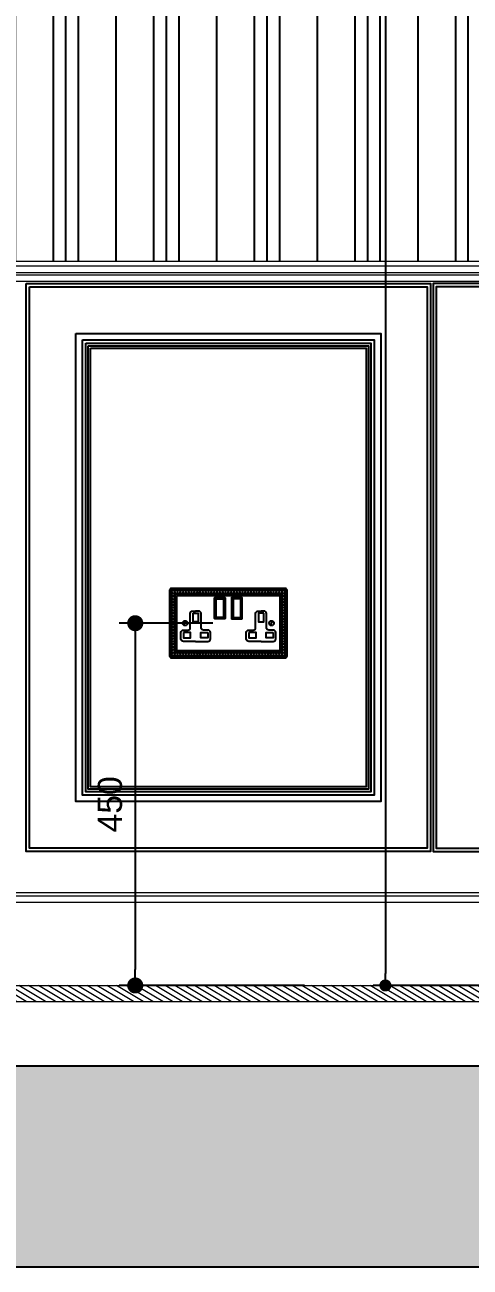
# Model space of a CAD drawing. Header units: inches. Extents: x 274057 to 444617, y 490067 to 635630.
# Drawn here: x 372183 to 372737, y 491745 to 493288 of the extents above; entities that cross this region are included whole.
import ezdxf

# ---------------------------------------------------------------- set-up
doc = ezdxf.new("R2010")
doc.units = ezdxf.units.IN
doc.header["$MEASUREMENT"] = 0
for name, color, linetype in [('Calliper_wall hatch_CHB', 8, 'Continuous'), ('CQ curtains and frames', 252, 'Continuous'), ('CQ PANEL DIMENSION', 1, 'Continuous'), ('CQ section wall', 3, 'Continuous'), ('CQ wall section', 5, 'Continuous'), ('CQ Wood plan', 23, 'Continuous'), ('Layer7', 8, 'Continuous'), ('WOOD 01', 34, 'Continuous')]:
    doc.layers.add(name, color=color, linetype=linetype)
for name, color, linetype, lineweight in [('CQ Gypsum Hatch', 8, 'Continuous', 20), ('CQ Section Flooring fin.', 6, 'Continuous', 0), ('CQ Switches and Outlets', 1, 'Continuous', 50)]:
    doc.layers.add(name, color=color, linetype=linetype, lineweight=lineweight)
doc.styles.get("Standard").update_dxf_attribs({"font": 'arial.ttf'})
doc.dimstyles.new('chester 15', dxfattribs={"dimscale": 0.15, "dimtxt": 150, "dimasz": 100, "dimexe": 100, "dimexo": 0, "dimgap": 80, "dimtad": 1, "dimdec": 0, "dimzin": 0, "dimdsep": 46, "dimtxsty": 'Standard', "dimblk": 'DOT', "dimcen": 100, "dimclrd": 1, "dimclre": 1, "dimclrt": 3, "dimadec": 0, "dimazin": 0, "dimtfac": 1, "dimtdec": 0, "dimtofl": 0, "dimtmove": 0, "dimatfit": 3, "dimfxl": 1, "dimtolj": 1, "dimtzin": 0, "dimlwd": -1, "dimarcsym": 0})
doc.dimstyles.new('CQ 20', dxfattribs={"dimscale": 0.2, "dimtxt": 150, "dimasz": 100, "dimexe": 100, "dimexo": 20, "dimgap": 80, "dimtad": 1, "dimdec": 0, "dimzin": 0, "dimdsep": 46, "dimtxsty": 'Standard', "dimblk": 'DOT', "dimcen": 100, "dimclrd": 1, "dimclre": 1, "dimclrt": 3, "dimadec": 0, "dimazin": 0, "dimtfac": 1, "dimtdec": 0, "dimtofl": 0, "dimtmove": 0, "dimatfit": 3, "dimfxl": 1, "dimtolj": 1, "dimtzin": 0, "dimlwd": -1, "dimarcsym": 0})

# ---------------------------------------------------------------- blocks, each defined once
blk = doc.blocks.new('Wandsworth double socket')
at = {"layer": 'Layer7', "color": 1}
for p, q in [((4826.8, 1707.7), (4831.8, 1711)), ((4938.2, 1711.8), (4935, 1706.7))]:
    blk.add_line(p, q, dxfattribs=at)
for points in [[(4812, 1666.4), (4954, 1666.4, 0.414214), (4956, 1668.4), (4956, 1750.4, 0.414214), (4954, 1752.4), (4812, 1752.4, 0.414214), (4810, 1750.4), (4810, 1668.4, 0.414214)], [(4819, 1745.9), (4947, 1745.9, -0.414214), (4949, 1743.9), (4949, 1674.9, -0.414214), (4947, 1672.9), (4819, 1672.9, -0.414214), (4817, 1674.9), (4817, 1743.9, -0.414214)], [(4866.7, 1741.4), (4878.1, 1741.4, -0.414214), (4879.1, 1740.4), (4879.1, 1715.6, -0.414214), (4878.1, 1714.6), (4866.7, 1714.6, -0.414214), (4865.7, 1715.6), (4865.7, 1740.4, -0.414214)], [(4899.3, 1741.4), (4887.8, 1741.4, 0.414214), (4886.8, 1740.4), (4886.8, 1715.6, 0.414214), (4887.8, 1714.6), (4899.3, 1714.6, 0.414214), (4900.3, 1715.6), (4900.3, 1740.4, 0.414214)]]:
    blk.add_lwpolyline(points, format="xyb", close=True, dxfattribs=at)
for points in [[(4812, 1668.4), (4954, 1668.4), (4954, 1750.4), (4812, 1750.4)], [(4819, 1743.9), (4947, 1743.9), (4947, 1674.9), (4819, 1674.9)], [(4867.7, 1739.4), (4877.1, 1739.4), (4877.1, 1716.6), (4867.7, 1716.6)], [(4898.3, 1739.4), (4888.8, 1739.4), (4888.8, 1716.6), (4898.3, 1716.6)], [(4839.1, 1721.7), (4845.6, 1721.7), (4845.6, 1711.2), (4839.1, 1711.2)], [(4926.9, 1721.7), (4920.3, 1721.7), (4920.3, 1711.2), (4926.9, 1711.2)], [(4827.2, 1697.6), (4827.2, 1691), (4836.1, 1691), (4836.1, 1697.6)], [(4857.4, 1697.6), (4857.4, 1691), (4848.6, 1691), (4848.6, 1697.6)], [(4908.5, 1697.6), (4908.5, 1691), (4917.4, 1691), (4917.4, 1697.6)], [(4938.7, 1697.6), (4938.7, 1691), (4929.8, 1691), (4929.8, 1697.6)]]:
    blk.add_lwpolyline(points, close=True, dxfattribs=at)
for points in [[(4842.3, 1686.7), (4827.1, 1686.7, -0.414214), (4824.1, 1689.7), (4824.1, 1697.7, -0.414214), (4827.1, 1700.7), (4832.6, 1700.7, 0.414214), (4835.6, 1703.7), (4835.6, 1721.4, -0.414214), (4838.6, 1724.4), (4842.3, 1724.4)], [(4842.3, 1686.7), (4857.6, 1686.7, 0.414214), (4860.6, 1689.7), (4860.6, 1697.7, 0.414214), (4857.6, 1700.7), (4852, 1700.7, -0.414214), (4849, 1703.7), (4849, 1721.4, 0.414214), (4846, 1724.4), (4842.3, 1724.4)], [(4923.6, 1686.7), (4908.3, 1686.7, -0.414214), (4905.3, 1689.7), (4905.3, 1697.7, -0.414214), (4908.3, 1700.7), (4913.9, 1700.7, 0.414214), (4916.9, 1703.7), (4916.9, 1721.4, -0.414214), (4919.9, 1724.4), (4923.6, 1724.4)], [(4923.6, 1686.7), (4938.8, 1686.7, 0.414214), (4941.8, 1689.7), (4941.8, 1697.7, 0.414214), (4938.8, 1700.7), (4933.3, 1700.7, -0.414214), (4930.3, 1703.7), (4930.3, 1721.4, 0.414214), (4927.3, 1724.4), (4923.6, 1724.4)]]:
    blk.add_lwpolyline(points, format="xyb", dxfattribs=at)
for centre, radius in [((4814.5, 1748.1), 1.74), ((4814.5, 1744.6), 1.74), ((4818, 1748.1), 1.74), ((4821.5, 1748.1), 1.74), ((4825, 1748.1), 1.74), ((4828.5, 1748.1), 1.74), ((4832, 1748.1), 1.74), ((4835.5, 1748.1), 1.74), ((4839, 1748.1), 1.74), ((4842.6, 1748.1), 1.74), ((4846.1, 1748.1), 1.74), ((4849.6, 1748.1), 1.74), ((4853.1, 1748.1), 1.74), ((4856.6, 1748.1), 1.74), ((4860.1, 1748.1), 1.74), ((4863.6, 1748.1), 1.74), ((4867.1, 1748.1), 1.74), ((4870.7, 1748.1), 1.74), ((4874.2, 1748.1), 1.74), ((4877.7, 1748.1), 1.74), ((4881.2, 1748.1), 1.74), ((4884.7, 1748.1), 1.74), ((4888.2, 1748.1), 1.74), ((4891.7, 1748.1), 1.74), ((4895.3, 1748.1), 1.74), ((4898.8, 1748.1), 1.74), ((4902.3, 1748.1), 1.74), ((4905.8, 1748.1), 1.74), ((4909.3, 1748.1), 1.74), ((4912.8, 1748.1), 1.74), ((4916.3, 1748.1), 1.74), ((4919.8, 1748.1), 1.74), ((4923.4, 1748.1), 1.74), ((4926.9, 1748.1), 1.74), ((4930.4, 1748.1), 1.74), ((4933.9, 1748.1), 1.74), ((4937.4, 1748.1), 1.74), ((4940.9, 1748.1), 1.74), ((4944.4, 1748.1), 1.74), ((4947.9, 1748.1), 1.74), ((4951.5, 1748.1), 1.74), ((4951.5, 1744.6), 1.74), ((4814.5, 1741.1), 1.74), ((4814.5, 1737.6), 1.74), ((4814.5, 1734.1), 1.74), ((4814.5, 1730.5), 1.74), ((4814.5, 1727), 1.74), ((4951.5, 1741.1), 1.74), ((4951.5, 1737.6), 1.74), ((4951.5, 1734.1), 1.74), ((4951.5, 1730.5), 1.74), ((4951.5, 1727), 1.74), ((4814.5, 1723.5), 1.74), ((4814.5, 1720), 1.74), ((4814.5, 1716.5), 1.74), ((4814.5, 1713), 1.74), ((4951.5, 1723.5), 1.74), ((4951.5, 1720), 1.74), ((4951.5, 1716.5), 1.74), ((4951.5, 1713), 1.74), ((4814.5, 1709.5), 1.74), ((4814.5, 1706), 1.74), ((4814.5, 1702.4), 1.74), ((4814.5, 1698.9), 1.74), ((4829.3, 1709.4), 3), ((4936.7, 1709.4), 3), ((4951.5, 1709.5), 1.74), ((4951.5, 1706), 1.74), ((4951.5, 1702.4), 1.74), ((4951.5, 1698.9), 1.74), ((4814.5, 1695.4), 1.74), ((4814.5, 1691.9), 1.74), ((4814.5, 1688.4), 1.74), ((4814.5, 1684.9), 1.74), ((4814.5, 1681.4), 1.74), ((4951.5, 1695.4), 1.74), ((4951.5, 1691.9), 1.74), ((4951.5, 1688.4), 1.74), ((4951.5, 1684.9), 1.74), ((4951.5, 1681.4), 1.74), ((4814.5, 1677.9), 1.74), ((4814.5, 1674.3), 1.74), ((4814.5, 1670.6), 1.74), ((4818, 1670.6), 1.74), ((4821.5, 1670.6), 1.74), ((4825, 1670.6), 1.74), ((4828.5, 1670.6), 1.74), ((4832, 1670.6), 1.74), ((4835.5, 1670.6), 1.74), ((4839, 1670.6), 1.74), ((4842.6, 1670.6), 1.74), ((4846.1, 1670.6), 1.74), ((4849.6, 1670.6), 1.74), ((4853.1, 1670.6), 1.74), ((4856.6, 1670.6), 1.74), ((4860.1, 1670.6), 1.74), ((4863.6, 1670.6), 1.74), ((4867.1, 1670.6), 1.74), ((4870.7, 1670.6), 1.74), ((4874.2, 1670.6), 1.74), ((4877.7, 1670.6), 1.74), ((4881.2, 1670.6), 1.74), ((4884.7, 1670.6), 1.74), ((4888.2, 1670.6), 1.74), ((4891.7, 1670.6), 1.74), ((4895.3, 1670.6), 1.74), ((4898.8, 1670.6), 1.74), ((4902.3, 1670.6), 1.74), ((4905.8, 1670.6), 1.74), ((4909.3, 1670.6), 1.74), ((4912.8, 1670.6), 1.74), ((4916.3, 1670.6), 1.74), ((4919.8, 1670.6), 1.74), ((4923.4, 1670.6), 1.74), ((4926.9, 1670.6), 1.74), ((4930.4, 1670.6), 1.74), ((4933.9, 1670.6), 1.74), ((4937.4, 1670.6), 1.74), ((4940.9, 1670.6), 1.74), ((4944.4, 1670.6), 1.74), ((4947.9, 1670.6), 1.74), ((4951.5, 1677.9), 1.74), ((4951.5, 1674.3), 1.74), ((4951.5, 1670.6), 1.74)]:
    blk.add_circle(centre, radius, dxfattribs=at)
blk = doc.blocks.new('_Dot')
at = {"color": 0, "linetype": 'ByBlock', "lineweight": -2}
blk.add_line((-0.5, 0), (-1, 0), dxfattribs=at)
at = {"color": 0, "linetype": 'ByBlock', "const_width": 0.5}
blk.add_lwpolyline([(-0.25, 0, 1), (0.25, 0, 1)], format="xyb", close=True, dxfattribs=at)
blk = doc.blocks.new('*D1438')
at = {"layer": 'CQ PANEL DIMENSION', "color": 1, "lineweight": -2, "transparency": 16777216}
for p, q in [((372416.8, 492544.7), (372300.6, 492544.7)), ((372530.8, 492094.7), (372300.6, 492094.7))]:
    blk.add_line(p, q, dxfattribs=at)
at = {"layer": 'CQ PANEL DIMENSION', "color": 1, "transparency": 16777216}
blk.add_line((372320.6, 492524.7), (372320.6, 492114.7), dxfattribs=at)
at = {"layer": 'Defpoints', "color": 0, "transparency": 16777216}
for p in [(372420.8, 492544.7, 0), (372320.6, 492094.7), (372534.8, 492094.7, 0)]:
    blk.add_point(p, dxfattribs=at)
at = {"layer": 'CQ PANEL DIMENSION', "color": 1, "transparency": 16777216, "xscale": 20, "yscale": 20, "zscale": 20}
for p, rotation in [((372320.6, 492544.7), 90), ((372320.6, 492094.7), 270)]:
    blk.add_blockref('_Dot', p, dxfattribs=dict(at, rotation=rotation))
at = {"layer": 'CQ PANEL DIMENSION', "color": 3, "transparency": 16777216, "insert": (372289.3, 492319.7), "char_height": 30, "attachment_point": 5, "rotation": 90}
blk.add_mtext('\\A1;450', dxfattribs=at)
blk = doc.blocks.new('*D1440')
at = {"layer": 'CQ PANEL DIMENSION', "color": 1, "lineweight": -2, "transparency": 16777216}
for p, q in [((372776.3, 495570.7), (372616.4, 495570.7)), ((372752.2, 492094.7), (372616.4, 492094.7))]:
    blk.add_line(p, q, dxfattribs=at)
at = {"layer": 'CQ PANEL DIMENSION', "color": 1, "transparency": 16777216}
blk.add_line((372631.4, 495555.7), (372631.4, 492109.7), dxfattribs=at)
at = {"layer": 'Defpoints', "color": 0, "transparency": 16777216}
for p in [(372776.3, 495570.7, 0), (372631.4, 492094.7), (372752.2, 492094.7)]:
    blk.add_point(p, dxfattribs=at)
at = {"layer": 'CQ PANEL DIMENSION', "color": 1, "transparency": 16777216, "xscale": 15, "yscale": 15, "zscale": 15}
for p, rotation in [((372631.4, 495570.7), 90), ((372631.4, 492094.7), 270)]:
    blk.add_blockref('_Dot', p, dxfattribs=dict(at, rotation=rotation))
at = {"layer": 'CQ PANEL DIMENSION', "color": 3, "transparency": 16777216, "insert": (372607.9, 493832.7), "char_height": 22.5, "attachment_point": 5, "rotation": 90}
blk.add_mtext('\\A1;3476', dxfattribs=at)
blk = doc.blocks.new('ff15 section c and d')
at = {"layer": 'Calliper_wall hatch_CHB', "ltscale": 300}
h = blk.add_hatch(dxfattribs=at)
h.set_pattern_fill('AR-CONC', color=256, scale=10, angle=-13.9714, style=0)
h.set_pattern_definition([(36.028577, (0, 0), (68.0890203, -23.40695), [7.5, -82.5]), (341.028577, (0, 0), (4.6961155, 76.3439316), [6, -66]), (86.480021, (5.674, -1.95), (72.7851354, 52.936981), [6.374019, -70.114211]), (32.212777, (4.83, 19.41), (99.570572, -41.829513), [11.25, -123.75]), (82.664212, (13.13, 15.92), (114.220033, 71.96377), [9.561034, -105.171376]), (337.21274, (4.83, 19.41), (114.220033, 71.96377), [9, -99]), (7.028577, (13.326, 12.14), (48.2040844, -53.482392), [7.5, -82.5]), (312.028577, (13.326, 12.14), (41.119588, 64.495185), [6, -66]), (57.480021, (17.34, 7.685), (89.323671, 11.012793), [6.374019, -70.114211]), (23.5285767, (0, 0), (9.2173322, 32.010976), [0, -65.2, 0, -67, 0, -66.25]), (353.528577, (0, 0), (35.0512903, 31.9228578), [0, -38.2, 0, -63.7, 0, -25.25]), (313.5285767, (-21.64, 5.384), (51.2584374, -15.0772595), [0, -25, 0, -78, 0, -103.5]), (303.528577, (-31.344, 7.8), (59.0102484, -4.3659754), [0, -32.5, 0, -51.8, 0, -73.5])])
h.paths.add_polyline_path([(359082.1, 520249.3), (351544, 520249.3), (351544, 519999.3), (359082.1, 519999.3)])
h.paths.add_polyline_path([(359082.1, 516299.3), (351544, 516299.3), (351544, 516049.3), (359082.1, 516049.3)])
at = {"layer": 'CQ Gypsum Hatch'}
h = blk.add_hatch(dxfattribs=at)
h.set_pattern_fill('ANSI31', color=256, scale=50, angle=-13.971423)
h.paths.add_polyline_path([(351925.4, 516379.3), (358425.4, 516379.3), (358425.4, 516399.3), (351925.4, 516399.3)])
at = {"layer": 'CQ Section Flooring fin.'}
for p, q in [((358425.4, 516399.3, 0), (351925.4, 516399.3, 0)), ((358425.4, 516379.3, 0), (351925.4, 516379.3, 0))]:
    blk.add_line(p, q, dxfattribs=at)
at = {"layer": 'CQ section wall', "elevation": 0}
for points in [[(359082.1, 516299.3), (351544, 516299.3)], [(351544, 516049.3), (359082.1, 516049.3)]]:
    blk.add_lwpolyline(points, dxfattribs=at)

msp = doc.modelspace()

# ---------------------------------------------------------------- hatches: boundary and pattern name
at = {"layer": 'CQ curtains and frames', "linetype": 'ByBlock', "ltscale": 200}
h = msp.add_hatch(dxfattribs=at)
h.set_pattern_fill('PLASTI,_O', color=256, scale=500, angle=90)
h.set_pattern_definition([(90, (0, -24304.54), (-125, 8e-15), []), (90, (-15.62, -24304.54), (-125, 8e-15), []), (90, (-31.25, -24304.54), (-125, 8e-15), []), (90, (-78.12, -24304.54), (-125, 8e-15), [])])
edge = h.paths.add_edge_path()
edge.add_line((373323.4, 494995), (367719.9, 494994.7))
edge.add_line((367719.9, 494994.7), (367719.9, 492994.6))
edge.add_line((367719.9, 492994.6), (369386.3, 492994.6))
edge.add_line((369386.3, 492994.6), (369386.3, 494594.7))
edge.add_line((369386.3, 494594.7), (369366.3, 494594.7))
edge.add_line((369366.3, 494594.7), (369356.3, 494732.2))
edge.add_line((369356.3, 494732.2), (369344.8, 494732.2))
edge.add_line((369344.8, 494732.2), (369344.8, 494749.5))
edge.add_line((369344.8, 494749.5), (369333.3, 494749.5))
edge.add_arc((369295.7, 494761.8), 39.5, 341.9049, 445.5472)
edge.add_line((369298.8, 494801.2), (369298.8, 494818.4))
edge.add_line((369298.8, 494818.4), (371733.8, 494818.4))
edge.add_line((371733.8, 494818.4), (371733.8, 494801.2))
edge.add_arc((371734.7, 494765.4), 35.8, 91.5213, 206.3371)
edge.add_line((371702.6, 494749.5), (371687.8, 494749.5))
edge.add_line((371687.8, 494749.5), (371687.8, 494732.2))
edge.add_line((371687.8, 494732.2), (371676.3, 494732.2))
edge.add_line((371676.3, 494732.2), (371676.3, 494674.7))
edge.add_line((371676.3, 494674.7), (371666.3, 494674.7))
edge.add_line((371666.3, 494674.7), (371666.3, 494594.7))
edge.add_line((371666.3, 494594.7), (371644.2, 494594.7))
edge.add_line((371644.2, 494594.7), (371646.3, 492994.5))
edge.add_line((371646.3, 492994.5), (373323.4, 492994.7))
edge.add_line((373323.4, 492994.7), (373323.4, 494995))
h.paths.add_polyline_path([(371872.3, 494724.7), (372732.3, 494724.7), (372732.3, 493364.7), (371872.3, 493364.7)], flags=16)
h.paths.add_polyline_path([(369120.3, 493364.7), (368260.3, 493364.7), (368260.3, 494724.7), (369120.3, 494724.7)], flags=16)

# ---------------------------------------------------------------- linework, layer by layer
at = {"layer": 'CQ Wood plan', "lineweight": 0}
for p, q in [((371646.3, 492994.6, -0.1), (373329.2, 492994.6, -0.1)), ((371646.3, 492988.6, -0.1), (373239.9, 492988.6, -0.1)), ((371646.3, 492980.6, -0.1), (373239.9, 492980.6, -0.1)), ((371646.3, 492977.6, -0.1), (373239.9, 492977.6, -0.1)), ((371646.3, 492969.6, -0.1), (373329.2, 492969.6, -0.1)), ((373170.3, 492209.8, 0), (371671.3, 492209.8, 0)), ((373170.3, 492205.8, 0), (371671.3, 492205.8, 0)), ((373170.3, 492197.7, 0), (371671.3, 492197.7, 0))]:
    msp.add_line(p, q, dxfattribs=at)
at = {"layer": 'WOOD 01', "elevation": 0}
for points in [[(372184.9, 492966.7), (372687.6, 492966.7), (372687.6, 492261.2), (372184.9, 492261.2)], [(372189, 492962.6), (372683.5, 492962.6), (372683.5, 492265.4), (372189, 492265.4)], [(373193.3, 492966.7), (372690.6, 492966.7), (372690.6, 492261.2), (373193.3, 492261.2)], [(373189.2, 492962.6), (372694.7, 492962.6), (372694.7, 492265.4), (373189.2, 492265.4)], [(372246.9, 492904.7), (372625.6, 492904.7), (372625.6, 492323.2), (372246.9, 492323.2)], [(372254.9, 492896.7), (372617.6, 492896.7), (372617.6, 492331.2), (372254.9, 492331.2)], [(372259.1, 492892.5), (372613.4, 492892.5), (372613.4, 492335.4), (372259.1, 492335.4)], [(372262.1, 492889.5), (372610.4, 492889.5), (372610.4, 492338.4), (372262.1, 492338.4)], [(372265.1, 492886.5), (372607.4, 492886.5), (372607.4, 492341.4), (372265.1, 492341.4)]]:
    msp.add_lwpolyline(points, close=True, dxfattribs=at)

# ---------------------------------------------------------------- block references
at = {"layer": 'CQ Switches and Outlets'}
msp.add_blockref('Wandsworth double socket', (367553.3, 490835.4, 0), dxfattribs=at)
at = {"layer": 'CQ wall section', "xscale": -1}
msp.add_blockref('ff15 section c and d', (725671.7, -24304.5), dxfattribs=at)

# ---------------------------------------------------------------- dimensions: what is measured, and where the dimension line sits
at = {"layer": 'CQ PANEL DIMENSION'}
for base, p1, p2, dimstyle, picture, middle in [((372631.4, 492094.7), (372776.3, 495570.7, 0), (372752.2, 492094.7), 'chester 15', '*D1440', (372607.9, 493832.7)), ((372320.6, 492094.7, 0), (372420.8, 492544.7, 0), (372534.8, 492094.7, 0), 'CQ 20', '*D1438', (372289.3, 492319.7, 0))]:
    dim = msp.add_linear_dim(base=base, p1=p1, p2=p2, angle=90, dimstyle=dimstyle, dxfattribs=at)
    dim.commit()
    dim.dimension.update_dxf_attribs({"geometry": picture, "text_midpoint": middle})

doc.saveas('drawing.dxf')
